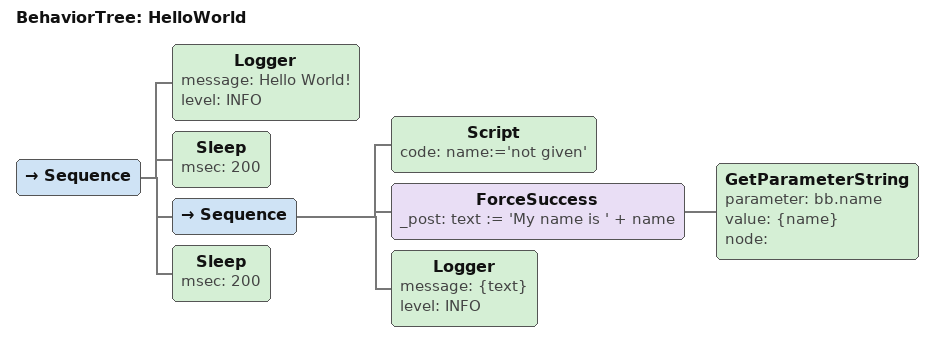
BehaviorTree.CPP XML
<?xml version="1.0" encoding="UTF-8"?>
<root BTCPP_format="4">

  <BehaviorTree ID="HelloWorld">
    <Sequence>
      <Logger message="Hello World!"
              level="INFO"/>
      <Sleep msec="200"/>
      <Sequence>
        <Script code="name:=&apos;not given&apos;"/>
        <ForceSuccess _post="text := &apos;My name is &apos; + name">
          <GetParameterString parameter="bb.name"
                              value="{name}"
                              node=""/>
        </ForceSuccess>
        <Logger message="{text}"
                level="INFO"/>
      </Sequence>
      <Sleep msec="200"/>
    </Sequence>
  </BehaviorTree>

</root>
